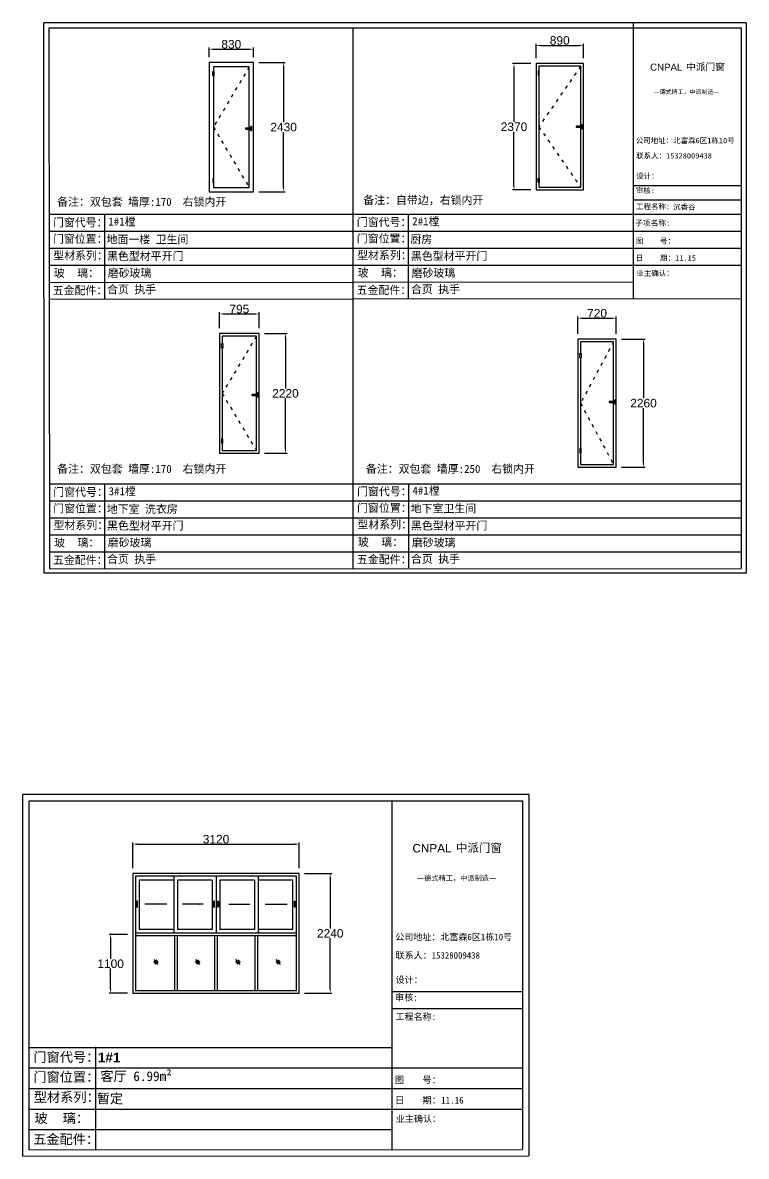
# Model space of a CAD drawing. Header units: inches. Extents: x -138455 to 599497, y -747149 to 13167.
# Drawn here: x 254370 to 267932, y -496709 to -475461 of the extents above; entities that cross this region are included whole.
import ezdxf

# ---------------------------------------------------------------- set-up
doc = ezdxf.new("R2010")
doc.units = ezdxf.units.IN
doc.header["$MEASUREMENT"] = 0
doc.header["$PDMODE"] = 35
doc.header["$PDSIZE"] = -3
doc.linetypes.add('ACAD_ISO03W100', pattern=[30, 12, -18])
doc.layers.add('0 @ 1', color=7, linetype='Continuous')
doc.styles.add('Annotative', font='arialbd.ttf')
doc.styles.add('MtXpl_', font='')
doc.styles.get("Standard").update_dxf_attribs({"font": 'arial.ttf'})
doc.styles.get('MtXpl_').set_extended_font_data('SimSun')
doc.dimstyles.get("Standard").update_dxf_attribs({"dimtxt": 80, "dimasz": 70, "dimexe": 40, "dimexo": 80, "dimgap": 0, "dimtad": 1, "dimtih": 1, "dimtoh": 1, "dimdec": 0, "dimzin": 0, "dimdsep": 46, "dimtxsty": 'Standard', "dimcen": 0.09, "dimadec": 0, "dimazin": 0, "dimtfac": 1, "dimtdec": 0, "dimtofl": 0, "dimtmove": 0, "dimatfit": 3, "dimfxl": 0, "dimtolj": 1, "dimtzin": 0, "dimarcsym": 0})

# ---------------------------------------------------------------- blocks, each defined once
blk = doc.blocks.new('*D2179')
at = {"color": 0, "lineweight": -2, "transparency": 16777216}
for p, q in [((257865, -476109), (257865, -475929)), ((257945, -475959), (258615, -475959)), ((258695, -476109), (258695, -475929))]:
    blk.add_line(p, q, dxfattribs=at)
at = {"color": 0, "transparency": 16777216}
for points in [[(257945, -475946), (257945, -475972), (257865, -475959)], [(258615, -475946), (258615, -475972), (258695, -475959)]]:
    blk.add_solid(points, dxfattribs=at)
at = {"layer": 'Defpoints', "color": 0, "transparency": 16777216}
for p in [(258695, -475959), (257865, -476209), (258695, -476209)]:
    blk.add_point(p, dxfattribs=at)
at = {"color": 0, "transparency": 16777216, "insert": (258280, -475867), "char_height": 160, "attachment_point": 5}
blk.add_mtext('\\A1;830', dxfattribs=at)
blk = doc.blocks.new('*D2180')
at = {"color": 0, "lineweight": -2, "transparency": 16777216}
for p, q in [((258795, -476209), (259291, -476209)), ((259261, -476289), (259261, -477327)), ((259261, -478549), (259261, -477511)), ((258795, -478629), (259291, -478629))]:
    blk.add_line(p, q, dxfattribs=at)
at = {"color": 0, "transparency": 16777216}
for points in [[(259248, -476289), (259274, -476289), (259261, -476209)], [(259248, -478549), (259274, -478549), (259261, -478629)]]:
    blk.add_solid(points, dxfattribs=at)
at = {"layer": 'Defpoints', "color": 0, "transparency": 16777216}
for p in [(258695, -476209), (258695, -478629), (259261, -478629)]:
    blk.add_point(p, dxfattribs=at)
at = {"color": 0, "transparency": 16777216, "insert": (259261, -477419), "char_height": 160, "attachment_point": 5}
blk.add_mtext('\\A1;2430', dxfattribs=at)
blk = doc.blocks.new('dzcs')
blk.add_lwpolyline([(142096, -3328), (142196, -3328, 0.414214), (142206, -3318), (142206, -3318, 0.414214), (142196, -3308), (142096, -3308, 0.414214), (142086, -3318), (142086, -3318, 0.414214)], format="xyb", close=True)
blk.add_lwpolyline([(142182, -3328), (142182, -3342, 0.414214), (142196, -3355), (142196, -3355, 0.414214), (142209, -3342), (142209, -3294, 0.414214), (142196, -3280), (142196, -3280, 0.414214), (142182, -3294), (142182, -3308)], format="xyb")
blk = doc.blocks.new('*D2181')
at = {"color": 0, "lineweight": -2, "transparency": 16777216}
for p, q in [((263993, -476127), (263993, -475857)), ((264073, -475887), (264798, -475887)), ((264878, -476127), (264878, -475857))]:
    blk.add_line(p, q, dxfattribs=at)
at = {"color": 0, "transparency": 16777216}
for points in [[(264073, -475873), (264073, -475900), (263993, -475887)], [(264798, -475873), (264798, -475900), (264878, -475887)]]:
    blk.add_solid(points, dxfattribs=at)
at = {"layer": 'Defpoints', "color": 0, "transparency": 16777216}
for p in [(264878, -475887), (263993, -476227), (264878, -476227)]:
    blk.add_point(p, dxfattribs=at)
at = {"color": 0, "transparency": 16777216, "insert": (264435, -475795), "char_height": 160, "attachment_point": 5}
blk.add_mtext('\\A1;890', dxfattribs=at)
blk = doc.blocks.new('*D2182')
at = {"color": 0, "lineweight": -2, "transparency": 16777216}
for p, q in [((263893, -476227), (263548, -476227)), ((263578, -476307), (263578, -477320)), ((263578, -478517), (263578, -477504)), ((263893, -478597), (263548, -478597))]:
    blk.add_line(p, q, dxfattribs=at)
at = {"color": 0, "transparency": 16777216}
for points in [[(263565, -476307), (263591, -476307), (263578, -476227)], [(263565, -478517), (263591, -478517), (263578, -478597)]]:
    blk.add_solid(points, dxfattribs=at)
at = {"layer": 'Defpoints', "color": 0, "transparency": 16777216}
for p in [(263993, -476227), (263578, -478597), (263993, -478597)]:
    blk.add_point(p, dxfattribs=at)
at = {"color": 0, "transparency": 16777216, "insert": (263578, -477412), "char_height": 160, "attachment_point": 5}
blk.add_mtext('\\A1;2370', dxfattribs=at)
blk = doc.blocks.new('*D2183')
at = {"color": 0, "lineweight": -2, "transparency": 16777216}
for p, q in [((258060, -481190), (258060, -480890)), ((258140, -480920), (258720, -480920)), ((258800, -481190), (258800, -480890))]:
    blk.add_line(p, q, dxfattribs=at)
at = {"color": 0, "transparency": 16777216}
for points in [[(258140, -480907), (258140, -480934), (258060, -480920)], [(258720, -480907), (258720, -480934), (258800, -480920)]]:
    blk.add_solid(points, dxfattribs=at)
at = {"layer": 'Defpoints', "color": 0, "transparency": 16777216}
for p in [(258800, -480920), (258060, -481290), (258800, -481290)]:
    blk.add_point(p, dxfattribs=at)
at = {"color": 0, "transparency": 16777216, "insert": (258430, -480829), "char_height": 160, "attachment_point": 5}
blk.add_mtext('\\A1;795', dxfattribs=at)
blk = doc.blocks.new('*D2184')
at = {"color": 0, "lineweight": -2, "transparency": 16777216}
for p, q in [((258900, -481290), (259325, -481290)), ((259295, -481370), (259295, -482318)), ((259295, -483450), (259295, -482502)), ((258900, -483530), (259325, -483530))]:
    blk.add_line(p, q, dxfattribs=at)
at = {"color": 0, "transparency": 16777216}
for points in [[(259282, -481370), (259309, -481370), (259295, -481290)], [(259282, -483450), (259309, -483450), (259295, -483530)]]:
    blk.add_solid(points, dxfattribs=at)
at = {"layer": 'Defpoints', "color": 0, "transparency": 16777216}
for p in [(258800, -481290), (258800, -483530), (259295, -483530)]:
    blk.add_point(p, dxfattribs=at)
at = {"color": 0, "transparency": 16777216, "insert": (259295, -482410), "char_height": 160, "attachment_point": 5}
blk.add_mtext('\\A1;2220', dxfattribs=at)
blk = doc.blocks.new('*D2185')
at = {"color": 0, "lineweight": -2, "transparency": 16777216}
for p, q in [((265595, -481393), (266035, -481393)), ((266005, -481473), (266005, -482501)), ((266005, -483713), (266005, -482684)), ((265595, -483793), (266035, -483793))]:
    blk.add_line(p, q, dxfattribs=at)
at = {"color": 0, "transparency": 16777216}
for points in [[(265992, -481473), (266019, -481473), (266005, -481393)], [(265992, -483713), (266019, -483713), (266005, -483793)]]:
    blk.add_solid(points, dxfattribs=at)
at = {"layer": 'Defpoints', "color": 0, "transparency": 16777216}
for p in [(265495, -481393), (265495, -483793), (266005, -483793)]:
    blk.add_point(p, dxfattribs=at)
at = {"color": 0, "transparency": 16777216, "insert": (266005, -482593), "char_height": 160, "attachment_point": 5}
blk.add_mtext('\\A1;2260', dxfattribs=at)
blk = doc.blocks.new('*D2186')
at = {"color": 0, "lineweight": -2, "transparency": 16777216}
for p, q in [((264775, -481293), (264775, -480970)), ((264855, -481000), (265415, -481000)), ((265495, -481293), (265495, -480970))]:
    blk.add_line(p, q, dxfattribs=at)
at = {"color": 0, "transparency": 16777216}
for points in [[(264855, -480987), (264855, -481013), (264775, -481000)], [(265415, -480987), (265415, -481013), (265495, -481000)]]:
    blk.add_solid(points, dxfattribs=at)
at = {"layer": 'Defpoints', "color": 0, "transparency": 16777216}
for p in [(265495, -481000), (264775, -481393), (265495, -481393)]:
    blk.add_point(p, dxfattribs=at)
at = {"color": 0, "transparency": 16777216, "insert": (265135, -480908), "char_height": 160, "attachment_point": 5}
blk.add_mtext('\\A1;720', dxfattribs=at)
blk = doc.blocks.new('*D2272')
at = {"color": 0, "lineweight": -2, "transparency": 16777216}
for p, q in [((256434, -491311), (256434, -490827)), ((259554, -491311), (259554, -490827)), ((256514, -490857), (259474, -490857))]:
    blk.add_line(p, q, dxfattribs=at)
at = {"color": 0, "transparency": 16777216}
for points in [[(256514, -490844), (256514, -490871), (256434, -490857)], [(259474, -490844), (259474, -490871), (259554, -490857)]]:
    blk.add_solid(points, dxfattribs=at)
at = {"layer": 'Defpoints', "color": 0, "transparency": 16777216}
for p in [(259554, -490857), (256434, -491411), (259554, -491411)]:
    blk.add_point(p, dxfattribs=at)
at = {"color": 0, "transparency": 16777216, "insert": (257994, -490766), "char_height": 160, "attachment_point": 5}
blk.add_mtext('\\A1;3120', dxfattribs=at)
blk = doc.blocks.new('*D2273')
at = {"color": 0, "lineweight": -2, "transparency": 16777216}
for p, q in [((259654, -491411), (260165, -491411)), ((260135, -491491), (260135, -492439)), ((260135, -493571), (260135, -492622)), ((259654, -493651), (260165, -493651))]:
    blk.add_line(p, q, dxfattribs=at)
at = {"color": 0, "transparency": 16777216}
for points in [[(260122, -491491), (260148, -491491), (260135, -491411)], [(260122, -493571), (260148, -493571), (260135, -493651)]]:
    blk.add_solid(points, dxfattribs=at)
at = {"layer": 'Defpoints', "color": 0, "transparency": 16777216}
for p in [(259554, -491411), (259554, -493651), (260135, -493651)]:
    blk.add_point(p, dxfattribs=at)
at = {"color": 0, "transparency": 16777216, "insert": (260135, -492531), "char_height": 160, "attachment_point": 5}
blk.add_mtext('\\A1;2240', dxfattribs=at)
blk = doc.blocks.new('*D2274')
at = {"color": 0, "lineweight": -2, "transparency": 16777216}
for p, q in [((256334, -492551), (255989, -492551)), ((256019, -492631), (256019, -493009)), ((256019, -493571), (256019, -493192)), ((256334, -493651), (255989, -493651))]:
    blk.add_line(p, q, dxfattribs=at)
at = {"color": 0, "transparency": 16777216}
for points in [[(256006, -492631), (256033, -492631), (256019, -492551)], [(256006, -493571), (256033, -493571), (256019, -493651)]]:
    blk.add_solid(points, dxfattribs=at)
at = {"layer": 'Defpoints', "color": 0, "transparency": 16777216}
for p in [(256434, -492551), (256019, -493651), (256434, -493651)]:
    blk.add_point(p, dxfattribs=at)
at = {"color": 0, "transparency": 16777216, "insert": (256019, -493101), "char_height": 160, "attachment_point": 5}
blk.add_mtext('\\A1;1100', dxfattribs=at)
blk = doc.blocks.new('123as')
at = {"color": 0}
for p, q in [((90189, 51387), (90252, 51462)), ((90194, 51330), (90312, 51470)), ((90251, 51335), (90314, 51410))]:
    blk.add_line(p, q, dxfattribs=at)

msp = doc.modelspace()

# ---------------------------------------------------------------- linework, layer by layer
for p, q in [((267932, -475461), (254767.9, -475461)), ((254774.9, -485781.2), (254767.9, -475461)), ((265809.3, -475461), (265809.3, -480633.5)), ((267932, -475461), (267932, -485781.2)), ((254868, -475560.6), (267832.4, -475560.6)), ((254871.4, -480644.3), (254868, -475560.6)), ((260566.3, -485692.4), (260566.3, -475560.6)), ((267832.4, -475560.6), (267832.4, -485692.8)), ((265809.3, -478513.7), (267832.4, -478513.7)), ((265809.3, -478781.6), (267832.4, -478781.6)), ((254870.2, -479049.4), (260566.1, -479049.4)), ((255900.9, -479047.2), (255901.4, -480637.2)), ((260565.3, -479049.4), (267832.4, -479049.4)), ((261595.9, -479041.6), (261596.3, -480631.6)), ((254870.3, -479370.8), (260566, -479368.6)), ((260565.5, -479368.6), (267832.4, -479366.5)), ((254870.5, -479690.1), (260566, -479688)), ((260565.7, -479688), (267832.4, -479685.8)), ((254870.6, -480007.4), (260565.9, -480007.4)), ((260565.9, -480007.4), (267832.4, -480007.4)), ((254871, -480328.3), (260566.1, -480324.3)), ((260566.1, -480324.3), (265809.3, -480321.5)), ((254871.4, -480644.3), (260566.3, -480638.7)), ((260566.3, -480638.7), (267832.4, -480633.2)), ((254876.6, -485698), (254873.2, -480644.3)), ((254875.4, -484103.1), (267832.4, -484103.1)), ((255906.1, -484100.9), (255906.6, -485690.9)), ((261601.1, -484100.2), (261601.5, -485679.7)), ((254875.5, -484424.5), (267832.4, -484424.5)), ((254875.7, -484743.8), (267832.4, -484741.6)), ((254875.8, -485061.1), (267832.4, -485061.1)), ((254876.2, -485382), (267832.4, -485382)), ((254876.6, -485698), (267832.4, -485692.8)), ((267932, -485781.2), (254774.9, -485781.2)), ((263855.6, -489926.7), (254370.3, -489926.7)), ((254370.3, -496709.5), (254370.3, -489926.7)), ((263855.6, -489926.7), (263855.6, -496702.5)), ((254491.2, -490047.2), (263735.1, -490047.2)), ((254491.2, -496588.5), (254491.2, -490047.2)), ((261289.4, -490047.2), (261289.4, -496582.1)), ((263735.1, -490047.2), (263735.1, -496581.7)), ((259553.6, -491410.8), (256433.6, -491410.8)), ((256433.6, -491410.8), (256433.6, -493650.8)), ((259503.6, -491460.8), (256483.6, -491460.8)), ((256483.6, -491460.8), (256483.6, -493600.8)), ((257203.6, -491460.8), (257203.6, -492525.8)), ((257993.6, -491460.8), (257993.6, -492525.8)), ((258783.6, -491460.8), (258783.6, -492525.8)), ((259503.6, -493600.8), (259503.6, -491460.8)), ((259553.6, -493650.8), (259553.6, -491410.8)), ((256553.6, -491530.8), (256553.6, -492455.8)), ((257203.6, -491530.8), (256553.6, -491530.8)), ((257273.6, -491530.8), (257273.6, -492455.8)), ((257923.6, -491530.8), (257273.6, -491530.8)), ((257923.6, -491530.8), (257923.6, -492455.8)), ((258063.6, -491530.8), (258063.6, -492455.8)), ((258713.6, -491530.8), (258063.6, -491530.8)), ((258713.6, -491530.8), (258713.6, -492455.8)), ((259433.6, -491530.8), (258783.6, -491530.8)), ((259433.6, -492455.8), (259433.6, -491530.8)), ((259503.6, -492525.8), (256483.6, -492525.8)), ((257203.6, -492455.8), (256553.6, -492455.8)), ((257923.6, -492455.8), (257273.6, -492455.8)), ((258713.6, -492455.8), (258063.6, -492455.8)), ((259433.6, -492455.8), (258783.6, -492455.8)), ((259503.6, -492575.8), (256483.6, -492575.8)), ((257213.6, -492575.8), (257213.6, -493600.8)), ((257263.6, -492575.8), (257263.6, -493600.8)), ((257968.6, -493600.8), (257968.6, -492575.8)), ((258018.6, -493600.8), (258018.6, -492575.8)), ((258723.6, -492575.8), (258723.6, -493600.8)), ((258773.6, -492575.8), (258773.6, -493600.8)), ((256483.6, -493600.8), (259503.6, -493600.8)), ((256433.6, -493650.8), (259553.6, -493650.8)), ((261289.4, -493617.2), (263735.1, -493617.2)), ((261289.4, -493941), (263735.1, -493941)), ((255735.8, -494657.7), (255736.3, -496579.8)), ((254489.9, -494667.2), (261289.4, -494667.2)), ((254490.2, -495053.1), (263735.1, -495050.5)), ((254490.4, -495439.1), (263735.1, -495436.4)), ((254490.7, -495825.3), (263735.1, -495825.3)), ((254490.9, -496208.4), (261289.4, -496205)), ((254370.3, -496709.5), (263855.6, -496702.5)), ((254491.2, -496588.5), (263735.1, -496581.7))]:
    msp.add_line(p, q)
for points in [[(257864.9, -478628.8), (258694.9, -478628.8), (258694.9, -476208.8), (257864.9, -476208.8)], [(257935.8, -476378.3), (257953.4, -476378.3), (257953.4, -476457.1), (257935.8, -476457.1)], [(263992.9, -478597), (264877.9, -478597), (264877.9, -476227), (263992.9, -476227)], [(264034.1, -476444.1), (264051.7, -476444.1), (264051.7, -476365.3), (264034.1, -476365.3)], [(257935.8, -478459.3), (257953.4, -478459.3), (257953.4, -478380.5), (257935.8, -478380.5)], [(264034.1, -478379.9), (264051.7, -478379.9), (264051.7, -478458.7), (264034.1, -478458.7)], [(258059.7, -481289.9), (258059.7, -483529.9), (258799.7, -483529.9), (258799.7, -481289.9)], [(258098.1, -481476.8), (258123.6, -481476.8), (258123.6, -481560.4), (258098.1, -481560.4)], [(264774.8, -483792.7), (265494.8, -483792.7), (265494.8, -481392.7), (264774.8, -481392.7)], [(264813.2, -481659.7), (264838.7, -481659.7), (264838.7, -481743.3), (264813.2, -481743.3)], [(258098.1, -483342.9), (258123.6, -483342.9), (258123.6, -483259.3), (258098.1, -483259.3)], [(264813.2, -483525.8), (264838.7, -483525.8), (264838.7, -483442.1), (264813.2, -483442.1)]]:
    msp.add_lwpolyline(points, close=True)
for points in [[(258614.9, -477435.5), (258614.9, -476288.8), (257944.9, -476288.8), (257944.9, -476378.3)], [(264042.9, -478458.7), (264042.9, -478547), (264827.9, -478547), (264827.9, -476277), (264042.9, -476277), (264042.9, -476365.3)], [(257944.9, -476457.1), (257944.9, -478380.5)], [(264042.9, -476444.1), (264042.9, -478379.9)], [(257944.9, -478459.3), (257944.9, -478548.8), (258614.9, -478548.8), (258614.9, -477455.5)], [(258109.7, -483342.9), (258109.7, -483479.9), (258749.7, -483479.9), (258749.7, -481339.9), (258109.7, -481339.9), (258109.7, -481476.8)], [(264824.8, -483525.8), (264824.8, -483742.7), (265444.8, -483742.7), (265444.8, -481442.7), (264824.8, -481442.7), (264824.8, -481659.7)], [(258109.7, -481560.4), (258109.7, -483259.3)], [(264824.8, -481743.3), (264824.8, -483442.1)]]:
    msp.add_lwpolyline(points)
at = {"linetype": 'ACAD_ISO03W100', "ltscale": 5}
for points in [[(258614.9, -476288.8), (257944.9, -477418.8), (258614.9, -478548.8)], [(264827.9, -476277), (264042.9, -477412), (264827.9, -478547)], [(258749.7, -481339.9), (258109.7, -482409.9), (258749.7, -483479.9)], [(265444.8, -481442.7), (264824.8, -482592.7), (265444.8, -483742.7)]]:
    msp.add_lwpolyline(points, dxfattribs=at)
at = {"color": 0}
for points in [[(256515.2, -492037), (256515.2, -492037, 0.4142136), (256523.9, -492028.3), (256523.9, -491936, 0.4142136), (256515.2, -491927.3), (256515.2, -491927.3, 0.4142136), (256506.5, -491936), (256506.5, -492028.3, 0.4142136)], [(256515.2, -492019.6), (256515.2, -492019.6, 0.4142136), (256519.6, -492015.2), (256519.6, -491949.1, 0.4142136), (256515.2, -491944.7), (256515.2, -491944.7, 0.4142136), (256510.8, -491949.1), (256510.8, -492015.2, 0.4142136)], [(257957.3, -492037), (257957.3, -492037, 0.4142136), (257966.1, -492028.3), (257966.1, -491936, 0.4142136), (257957.3, -491927.3), (257957.3, -491927.3, 0.4142136), (257948.6, -491936), (257948.6, -492028.3, 0.4142136)], [(257957.3, -492019.6), (257957.3, -492019.6, 0.4142136), (257961.7, -492015.2), (257961.7, -491949.1, 0.4142136), (257957.3, -491944.7), (257957.3, -491944.7, 0.4142136), (257952.9, -491949.1), (257952.9, -492015.2, 0.4142136)], [(258029.9, -492037), (258029.9, -492037, -0.4142136), (258021.1, -492028.3), (258021.1, -491936, -0.4142136), (258029.9, -491927.3), (258029.9, -491927.3, -0.4142136), (258038.6, -491936), (258038.6, -492028.3, -0.4142136)], [(258029.9, -492019.6), (258029.9, -492019.6, -0.4142136), (258025.5, -492015.2), (258025.5, -491949.1, -0.4142136), (258029.9, -491944.7), (258029.9, -491944.7, -0.4142136), (258034.2, -491949.1), (258034.2, -492015.2, -0.4142136)], [(259472, -492037), (259472, -492037, -0.4142136), (259463.3, -492028.3), (259463.3, -491936, -0.4142136), (259472, -491927.3), (259472, -491927.3, -0.4142136), (259480.7, -491936), (259480.7, -492028.3, -0.4142136)], [(259472, -492019.6), (259472, -492019.6, -0.4142136), (259467.6, -492015.2), (259467.6, -491949.1, -0.4142136), (259472, -491944.7), (259472, -491944.7, -0.4142136), (259476.4, -491949.1), (259476.4, -492015.2, -0.4142136)]]:
    msp.add_lwpolyline(points, format="xyb", close=True, dxfattribs=at)

# ---------------------------------------------------------------- block references
for p in [(116457.6, -474127.7), (122658.6, -474091.7), (116580.2, -479119.9), (123275.4, -479251.2)]:
    msp.add_blockref('dzcs', p)
at = {"xscale": -0.6684526412304121, "yscale": 0.6684526412304121, "zscale": 0.6684526412304121}
for p in [(317201.8, -527423.9), (317981.8, -527423.9), (318736.8, -527423.9), (319491.8, -527423.9)]:
    msp.add_blockref('123as', p, dxfattribs=at)

# ---------------------------------------------------------------- texts
for height, p in [(130, (266128.5, -476359.6)), (157.16, (261675.3, -491013.1))]:
    msp.add_text('CNPAL', height=height).set_placement(p)
at = {"style": 'MtXpl_'}
for s, height, p in [('中派门窗', 130, (266803.5, -476354.3)), ('—德式精工，中派制造—', 80, (266196.5, -476797.9)), ('公司地址：北富森6区1栋10号', 100, (265861.3, -477720.4)), ('联系人：15328009438', 100, (265866.8, -478006.2)), ('设计：', 100, (265866.9, -478385.7)), ('审核:', 100, (265860.5, -478656.9)), ('工程名称:', 100, (265866.5, -478957.2)), ('沉香谷', 100, (266558.3, -478965.8)), ('子项名称:', 103.33, (265849.1, -479266.1)), ('图    号：', 103.33, (265856.5, -479605)), ('日    期：11.15', 103.335, (265856.9, -479921.6)), ('业主确认：', 100, (265870.8, -480206.7)), ('中派门窗', 157.16, (262491.3, -491006.6)), ('—德式精工，中派制造—', 96.712, (261757.5, -491542.9)), ('公司地址：北富森6区1栋10号', 120.89, (261352.3, -492658.1)), ('联系人：15328009438', 120.89, (261358.9, -493003.7)), ('设计：', 120.89, (261359, -493462.4)), ('审核:', 120.89, (261351.3, -493790.2)), ('工程名称:', 120.89, (261358.5, -494153.3)), ('图    号：', 124.92, (261346.5, -495338.9)), ('日    期：11.16', 124.922, (261346.9, -495721.5)), ('业主确认：', 120.89, (261363.7, -496066.1))]:
    msp.add_text(s, height=height, dxfattribs=at).set_placement(p)
at = {"layer": '0 @ 1', "style": 'Annotative'}
for s, height, p in [('门窗代号：', 150, (254937, -479279.7)), ('门窗代号：', 150, (260631.9, -479274.1)), ('门窗位置：', 150, (254937, -479588.7)), ('门窗位置：', 150, (260631.9, -479583.1)), ('型材系列：', 150, (254943.3, -479900.9)), ('型材系列：', 150, (260638.2, -479895.3)), ('玻    璃：', 150, (254953.8, -480228.2)), ('玻    璃：', 150, (260648.7, -480222.6)), ('五金配件：', 150, (254933.3, -480554.3)), ('五金配件：', 150, (260628.2, -480548.8)), ('门窗代号：', 150, (254942.2, -484333.4)), ('门窗代号：', 150, (260637.1, -484322.2)), ('门窗位置：', 150, (260637.1, -484631.2)), ('门窗位置：', 150, (254942.2, -484642.4)), ('型材系列：', 150, (254948.5, -484954.6)), ('型材系列：', 150, (260643.4, -484943.4)), ('玻    璃：', 150, (260653.9, -485270.7)), ('玻    璃：', 150, (254959, -485281.9)), ('五金配件：', 150, (254938.5, -485608)), ('五金配件：', 150, (260633.4, -485596.8)), ('门窗代号：', 181.34, (254570.4, -494938.8)), ('1#1', 181.34, (255778.9, -494947.4)), ('门窗位置：', 181.34, (254570.4, -495312.3)), ('型材系列：', 181.34, (254578.1, -495689.7)), ('暂定 ', 181.34, (255760.2, -495717)), ('玻    璃：', 181.34, (254590.7, -496085.4)), ('五金配件：', 181.34, (254566, -496479.7))]:
    msp.add_text(s, height=height, dxfattribs=at).set_placement(p)
at = {"layer": '0 @ 1', "attachment_point": 1, "style": 'Annotative'}
for s, width, insert, char_height in [('{\\fSimSun|b1|i0|c134|p2;备注：双包套 墙厚:170  右锁内开}', 4664.768, (255016.3, -478744.4), 150), ('{\\fSimSun|b1|i0|c134|p2;备注：自带边，右锁内开}', 4664.768, (260753.6, -478710.3), 150), ('{\\fSimSun|b1|i0|c134|p2;1#1樘}', 4396.385, (255975.6, -479114.4), 150), ('{\\fSimSun|b1|i0|c134|p2;2#1樘}', 4396.385, (261670.6, -479108.8), 150), ('{\\fSimSun|b1|i0|c134|p2;地面一楼 卫生间}', 4396.385, (255942.1, -479448.6), 150), ('{\\fSimSun|b1|i0|c134|p2;厨房}', 4396.385, (261637.1, -479443), 150), ('{\\fSimSun|b1|i0|c134|p2;黑色型材平开门}', 4396.385, (255950.8, -479760), 150), ('{\\fSimSun|b1|i0|c134|p2;黑色型材平开门}', 4396.385, (261645.7, -479758.4), 150), ('{\\fSimSun|b1|i0|c134|p2;磨砂玻璃}', 5972.399, (255963.9, -480077.6), 150), ('{\\fSimSun|b1|i0|c134|p2;磨砂玻璃}', 5972.399, (261658.9, -480077.6), 150), ('{\\fSimSun|b1|i0|c134|p2;合页 执手}', 4396.385, (255951.8, -480384.5), 150), ('{\\fSimSun|b1|i0|c134|p2;合页 执手}', 4396.385, (261646.7, -480382.9), 150), ('{\\fSimSun|b1|i0|c134|p2;备注：双包套 墙厚:170  右锁内开}', 4664.768, (255016.3, -483749.8), 150), ('{\\fSimSun|b1|i0|c134|p2;备注：双包套 墙厚:250  右锁内开}', 4664.768, (260801.9, -483749.8), 150), ('{\\fSimSun|b1|i0|c134|p2;3#1樘}', 4396.385, (255980.9, -484168.1), 150), ('{\\fSimSun|b1|i0|c134|p2;4#1樘}', 4396.385, (261675.8, -484156.9), 150), ('{\\fSimSun|b1|i0|c134|p2;地下室 洗衣房}', 4396.385, (255947.3, -484502.3), 150), ('{\\fSimSun|b1|i0|c134|p2;地下室卫生间}', 4396.385, (261642.3, -484491.1), 150), ('{\\fSimSun|b1|i0|c134|p2;黑色型材平开门}', 4396.385, (255951.6, -484813.9), 150), ('{\\fSimSun|b1|i0|c134|p2;黑色型材平开门}', 4396.385, (261646.5, -484812.9), 150), ('{\\fSimSun|b1|i0|c134|p2;磨砂玻璃}', 5972.399, (255963.9, -485131.3), 150), ('{\\fSimSun|b1|i0|c134|p2;磨砂玻璃}', 5972.399, (261664.1, -485131.3), 150), ('{\\fSimSun|b1|i0|c134|p2;合页 执手}', 4396.385, (255951.8, -485438.9), 150), ('{\\fSimSun|b1|i0|c134|p2;合页 执手}', 4396.385, (261646.7, -485437.3), 150), ('{\\fSimSun|b1|i0|c134|p2;客厅 6.99m²}', 4396.385, (255825.4, -495116.9), 181.335)]:
    msp.add_mtext_dynamic_manual_height_columns(s, width=width, gutter_width=903.5, heights=[0], dxfattribs=dict(at, insert=insert, char_height=char_height))

# ---------------------------------------------------------------- dimensions: what is measured, and where the dimension line sits
for base, p1, p2, text, picture, middle in [((264877.9, -475886.5), (263992.9, -476227), (264877.9, -476227), '890', '*D2181', (264435.4, -475794.8)), ((258799.7, -480920.3), (258059.7, -481289.9), (258799.7, -481289.9), '795', '*D2183', (258429.7, -480828.6))]:
    dim = msp.add_linear_dim(base=base, p1=p1, p2=p2, text=text, dimstyle='Standard', override={"dimtxt": 160, "dimasz": 80, "dimexe": 30, "dimexo": 100, "dimgap": 10, "dimfxl": 100})
    dim.commit()
    dim.dimension.update_dxf_attribs({"geometry": picture, "text_midpoint": middle})
dim = msp.add_linear_dim(base=(258694.9, -475959.1), p1=(257864.9, -476208.8), p2=(258694.9, -476208.8), dimstyle='Standard', override={"dimtxt": 160, "dimasz": 80, "dimexe": 30, "dimexo": 100, "dimgap": 10, "dimfxl": 100})
dim.commit()
dim.dimension.update_dxf_attribs({"geometry": '*D2179', "text_midpoint": (258280, -475959.1), "dimtype": 160})
for base, p1, p2, text, picture, middle in [((259260.9, -478628.8), (258694.9, -476208.8), (258694.9, -478628.8), '2430', '*D2180', (259260.9, -477418.8)), ((263578, -478597), (263992.9, -476227), (263992.9, -478597), '2370', '*D2182', (263578, -477412)), ((259295.5, -483529.9), (258799.7, -481289.9), (258799.7, -483529.9), '2220', '*D2184', (259295.5, -482409.9)), ((266005.3, -483792.7), (265494.8, -481392.7), (265494.8, -483792.7), '2260', '*D2185', (266005.3, -482592.7))]:
    dim = msp.add_linear_dim(base=base, p1=p1, p2=p2, angle=90, text=text, dimstyle='Standard', override={"dimtxt": 160, "dimasz": 80, "dimexe": 30, "dimexo": 100, "dimgap": 10, "dimfxl": 100})
    dim.commit()
    dim.dimension.update_dxf_attribs({"geometry": picture, "text_midpoint": middle})
for base, p1, p2, picture, middle in [((265494.8, -481000.1), (264774.8, -481392.7), (265494.8, -481392.7), '*D2186', (265134.8, -480908.4)), ((259553.6, -490857.3), (256433.6, -491410.8), (259553.6, -491410.8), '*D2272', (257993.6, -490765.5))]:
    dim = msp.add_linear_dim(base=base, p1=p1, p2=p2, dimstyle='Standard', override={"dimtxt": 160, "dimasz": 80, "dimexe": 30, "dimexo": 100, "dimgap": 10, "dimfxl": 100})
    dim.commit()
    dim.dimension.update_dxf_attribs({"geometry": picture, "text_midpoint": middle})
for base, p1, p2, picture, middle in [((260135, -493650.8), (259553.6, -491410.8), (259553.6, -493650.8), '*D2273', (260135, -492530.8)), ((256019.3, -493650.8), (256433.6, -492550.8), (256433.6, -493650.8), '*D2274', (256019.3, -493100.8))]:
    dim = msp.add_linear_dim(base=base, p1=p1, p2=p2, angle=90, dimstyle='Standard', override={"dimtxt": 160, "dimasz": 80, "dimexe": 30, "dimexo": 100, "dimgap": 10, "dimfxl": 100})
    dim.commit()
    dim.dimension.update_dxf_attribs({"geometry": picture, "text_midpoint": middle})

# ---------------------------------------------------------------- leaders
for points in [[(257071.4, -491984.4), (256658, -491984.4)], [(257750.8, -491984.4), (257362.6, -491984.4)], [(258236.4, -491984.4), (258624.6, -491984.4)], [(258915.8, -491984.4), (259329.2, -491984.4)]]:
    msp.add_leader(points, dimstyle='Standard', override={"dimtxt": 160, "dimasz": 80, "dimexe": 30, "dimexo": 100, "dimgap": 10, "dimtad": 0, "dimfxl": 100})

doc.saveas('drawing.dxf')
